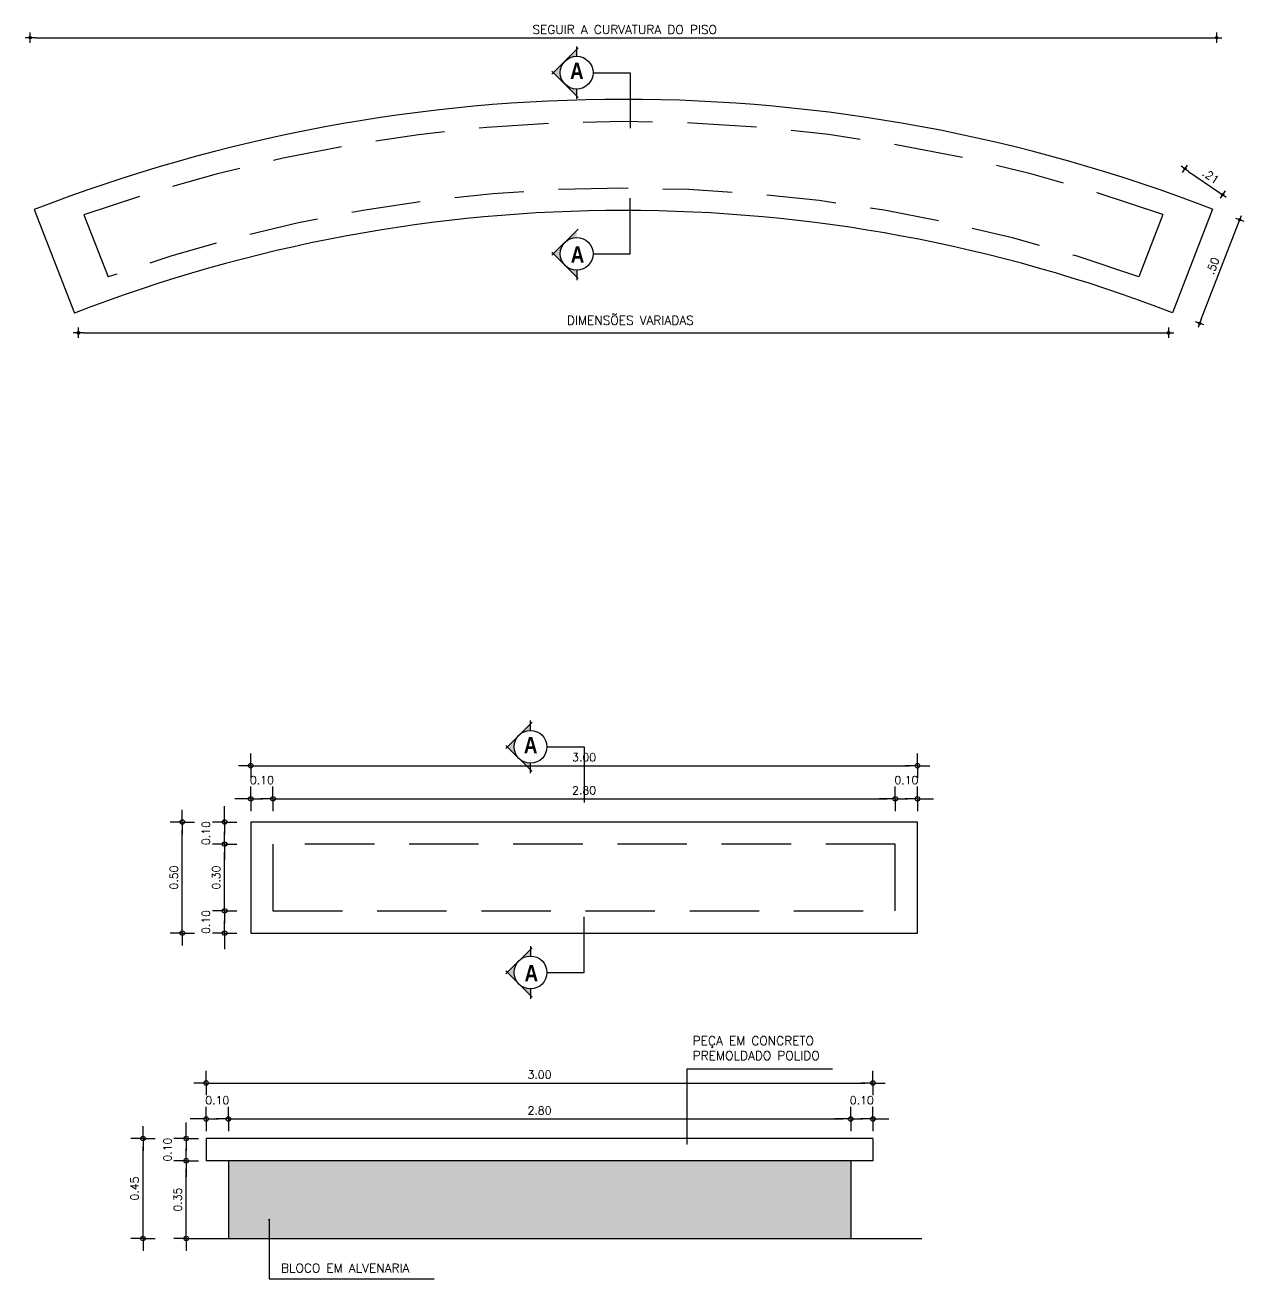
# Model space of a CAD drawing. Extents: x -599692 to 469028, y -9431878 to 9424999.
# Drawn here: x 2263.13 to 2268.61, y -421.81 to -416.16 of the extents above; entities that cross this region are included whole.
import ezdxf

# ---------------------------------------------------------------- set-up
doc = ezdxf.new("R2010")
doc.units = 0
doc.header["$LTSCALE"] = 0.5
doc.header["$MEASUREMENT"] = 0
doc.header["$PDMODE"] = 34
for name, pattern in [('DASHDOT', [1, 0.5, -0.25, 0, -0.25]), ('DIVIDE', [1.25, 0.5, -0.25, 0, -0.25, 0, -0.25]), ('HIDDEN2', [0.1875, 0.125, -0.0625])]:
    doc.linetypes.add(name, pattern=pattern)
doc.layers.get('0').update_dxf_attribs({"linetype": 'CONTINUOUS'})
doc.layers.get('DEFPOINTS').update_dxf_attribs({"linetype": 'CONTINUOUS'})
for name, color, linetype in [('COTAS', 2, 'CONTINUOUS'), ('HACHURA', 253, 'CONTINUOUS'), ('P1', 1, 'CONTINUOUS'), ('P15', 7, 'DASHDOT'), ('P2', 2, 'CONTINUOUS'), ('P3', 3, 'CONTINUOUS'), ('P4', 6, 'CONTINUOUS'), ('P6', 4, 'CONTINUOUS'), ('TEXTO', 3, 'CONTINUOUS')]:
    doc.layers.add(name, color=color, linetype=linetype)
doc.styles.add('ARIAL', font='ARIALNB.TTF')
doc.styles.add('COTA100', font='ROMANS.SHX')
doc.styles.add('ROMANS', font='romans')
doc.dimstyles.new('BOLA50$0', dxfattribs={"dimscale": 0.5, "dimtxt": 0.25, "dimasz": 0.18, "dimexe": 0.18, "dimexo": 0.0625, "dimgap": 0.1, "dimtad": 1, "dimzin": 0, "dimdsep": 46, "dimtxsty": 'ROMANS', "dimblk1": 'BOLA', "dimblk2": 'BOLA', "dimsah": 1, "dimcen": 0.09, "dimse1": 1, "dimse2": 1, "dimclrt": 256, "dimadec": 0, "dimazin": 0, "dimtfac": 1, "dimtofl": 0, "dimtmove": 2, "dimatfit": 3, "dimldrblk": 'BOLA', "dimfxl": 1, "dimtolj": 1, "dimtzin": 0, "dimarcsym": 0})
doc.dimstyles.new('COTA100$0', dxfattribs={"dimtxt": 0.18, "dimasz": 0.1, "dimexe": 0.05, "dimexo": 0.95, "dimgap": 0.1, "dimtad": 1, "dimzin": 4, "dimdsep": 46, "dimtxsty": 'COTA100', "dimblk": 'USERTICK', "dimblk1": 'USERTICK', "dimblk2": 'USERTICK', "dimsah": 1, "dimcen": -0.1, "dimdle": 0.05, "dimse1": 1, "dimse2": 1, "dimclrt": 2, "dimadec": 0, "dimazin": 0, "dimtfac": 1, "dimtdec": 4, "dimtix": 1, "dimtmove": 2, "dimatfit": 3, "dimldrblk": 'USERTICK', "dimfxl": 1, "dimtvp": 0.625, "dimtolj": 1, "dimtzin": 4, "dimarcsym": 0})

# ---------------------------------------------------------------- blocks, each defined once
blk = doc.blocks.new('USERTICK')
for p, q in [((-1, 0), (1, 0)), ((0, 1), (0, -1))]:
    blk.add_line(p, q)
blk.add_circle((0, 0), 0.25)
blk = doc.blocks.new('*D67')
at = {"layer": 'COTAS', "color": 0, "lineweight": -2}
blk.add_line((2268.3645, -416.823), (2268.501, -416.9166), dxfattribs=at)
at = {"layer": 'DEFPOINTS', "color": 0}
for p in [(2268.3031, -416.8771, 0), (2268.5175, -416.9279), (2268.4726, -416.9934, 0)]:
    blk.add_point(p, dxfattribs=at)
at = {"layer": 'COTAS', "color": 0, "lineweight": -2, "xscale": 0.02, "yscale": 0.02, "zscale": 0.02}
for p, rotation in [((2268.348, -416.8117), 145.5575462583706), ((2268.5175, -416.9279), 325.5575462583706)]:
    blk.add_blockref('USERTICK', p, dxfattribs=dict(at, rotation=rotation))
at = {"layer": 'COTAS', "color": 2, "insert": (2268.4543, -416.8384), "char_height": 0.036, "attachment_point": 5, "rotation": 325.5575, "style": 'COTA100'}
blk.add_mtext('\\A1; .21', dxfattribs=at)
blk = doc.blocks.new('*D68')
at = {"layer": 'COTAS', "color": 0, "lineweight": -2}
blk.add_line((2268.4216, -417.4882), (2268.5875, -417.0592), dxfattribs=at)
at = {"layer": 'DEFPOINTS', "color": 0}
for p in [(2268.4726, -416.9934, 0), (2268.5947, -417.0405), (2268.2923, -417.4597, 0)]:
    blk.add_point(p, dxfattribs=at)
at = {"layer": 'COTAS', "color": 0, "lineweight": -2, "xscale": 0.02, "yscale": 0.02, "zscale": 0.02}
for p, rotation in [((2268.5947, -417.0405), 68.86226405284746), ((2268.4144, -417.5069), 248.8622640528475)]:
    blk.add_blockref('USERTICK', p, dxfattribs=dict(at, rotation=rotation))
at = {"layer": 'COTAS', "color": 2, "insert": (2268.4691, -417.26), "char_height": 0.036, "attachment_point": 5, "rotation": 68.8623, "style": 'COTA100'}
blk.add_mtext('\\A1; .50', dxfattribs=at)
blk = doc.blocks.new('BOLA')
for q in [(-1.53, 0), (0, 1.53), (0, -1.53), (1.53, 0)]:
    blk.add_line((0, 0), q)
blk.add_circle((0, 0), 0.284)
blk = doc.blocks.new('*D384')
at = {"layer": 'COTAS', "color": 253, "lineweight": -2}
for p, q in [((2264.1086, -419.6464), (2264.0726, -419.6464)), ((2264.2806, -419.6464), (2264.3166, -419.6464))]:
    blk.add_line(p, q, dxfattribs=at)
at = {"layer": 'DEFPOINTS', "color": 0}
for p in [(2264.2446, -419.6464), (2264.1446, -419.7509), (2264.2446, -419.8509)]:
    blk.add_point(p, dxfattribs=at)
at = {"layer": 'COTAS', "color": 253, "lineweight": -2, "xscale": 0.036, "yscale": 0.036, "zscale": 0.036}
blk.add_blockref('BOLA', (2264.1446, -419.6464), dxfattribs=at)
at = {"layer": 'COTAS', "color": 253, "lineweight": -2, "xscale": 0.036, "yscale": 0.036, "zscale": 0.036, "rotation": 180}
blk.add_blockref('BOLA', (2264.2446, -419.6464), dxfattribs=at)
at = {"layer": 'COTAS', "insert": (2264.1946, -419.5624), "char_height": 0.036, "attachment_point": 5, "style": 'ROMANS'}
blk.add_mtext('\\A1;0.10', dxfattribs=at)
blk = doc.blocks.new('*D385')
at = {"layer": 'COTAS', "color": 253, "lineweight": -2}
blk.add_line((2264.2806, -419.6464), (2267.0086, -419.6464), dxfattribs=at)
at = {"layer": 'DEFPOINTS', "color": 0}
for p in [(2267.0446, -419.6464), (2264.2446, -419.8509), (2267.0446, -419.8509)]:
    blk.add_point(p, dxfattribs=at)
at = {"layer": 'COTAS', "color": 253, "lineweight": -2, "xscale": 0.036, "yscale": 0.036, "zscale": 0.036, "rotation": 180}
blk.add_blockref('BOLA', (2264.2446, -419.6464), dxfattribs=at)
at = {"layer": 'COTAS', "color": 253, "lineweight": -2, "xscale": 0.036, "yscale": 0.036, "zscale": 0.036}
blk.add_blockref('BOLA', (2267.0446, -419.6464), dxfattribs=at)
at = {"layer": 'COTAS', "insert": (2265.6446, -419.6084), "char_height": 0.036, "attachment_point": 5, "style": 'ROMANS'}
blk.add_mtext('\\A1;2.80', dxfattribs=at)
blk = doc.blocks.new('*D386')
at = {"layer": 'COTAS', "color": 253, "lineweight": -2}
for p, q in [((2267.0086, -419.6464), (2266.9726, -419.6464)), ((2267.1806, -419.6464), (2267.2166, -419.6464))]:
    blk.add_line(p, q, dxfattribs=at)
at = {"layer": 'DEFPOINTS', "color": 0}
for p in [(2267.1446, -419.6464), (2267.1446, -419.7509), (2267.0446, -419.8509)]:
    blk.add_point(p, dxfattribs=at)
at = {"layer": 'COTAS', "color": 253, "lineweight": -2, "xscale": 0.036, "yscale": 0.036, "zscale": 0.036}
blk.add_blockref('BOLA', (2267.0446, -419.6464), dxfattribs=at)
at = {"layer": 'COTAS', "color": 253, "lineweight": -2, "xscale": 0.036, "yscale": 0.036, "zscale": 0.036, "rotation": 180}
blk.add_blockref('BOLA', (2267.1446, -419.6464), dxfattribs=at)
at = {"layer": 'COTAS', "insert": (2267.0946, -419.5624), "char_height": 0.036, "attachment_point": 5, "style": 'ROMANS'}
blk.add_mtext('\\A1;0.10', dxfattribs=at)
blk = doc.blocks.new('*D387')
at = {"layer": 'COTAS', "color": 253, "lineweight": -2}
blk.add_line((2264.1806, -419.4975), (2267.1086, -419.4975), dxfattribs=at)
at = {"layer": 'DEFPOINTS', "color": 0}
for p in [(2267.1446, -419.4975), (2264.1446, -419.7509), (2267.1446, -419.7509)]:
    blk.add_point(p, dxfattribs=at)
at = {"layer": 'COTAS', "color": 253, "lineweight": -2, "xscale": 0.036, "yscale": 0.036, "zscale": 0.036, "rotation": 180}
blk.add_blockref('BOLA', (2264.1446, -419.4975), dxfattribs=at)
at = {"layer": 'COTAS', "color": 253, "lineweight": -2, "xscale": 0.036, "yscale": 0.036, "zscale": 0.036}
blk.add_blockref('BOLA', (2267.1446, -419.4975), dxfattribs=at)
at = {"layer": 'COTAS', "insert": (2265.6446, -419.4595), "char_height": 0.036, "attachment_point": 5, "style": 'ROMANS'}
blk.add_mtext('\\A1;3.00', dxfattribs=at)
blk = doc.blocks.new('*D388')
at = {"layer": 'COTAS', "color": 253, "lineweight": -2}
for p, q in [((2264.0269, -420.1149), (2264.0269, -420.0789)), ((2264.0269, -420.2869), (2264.0269, -420.3229))]:
    blk.add_line(p, q, dxfattribs=at)
at = {"layer": 'DEFPOINTS', "color": 0}
for p in [(2264.0269, -420.1509), (2264.2446, -420.1509), (2264.1446, -420.2509)]:
    blk.add_point(p, dxfattribs=at)
at = {"layer": 'COTAS', "color": 253, "lineweight": -2, "xscale": 0.036, "yscale": 0.036, "zscale": 0.036}
for p, rotation in [((2264.0269, -420.1509), 270), ((2264.0269, -420.2509), 90)]:
    blk.add_blockref('BOLA', p, dxfattribs=dict(at, rotation=rotation))
at = {"layer": 'COTAS', "insert": (2263.9429, -420.2009), "char_height": 0.036, "attachment_point": 5, "rotation": 90, "style": 'ROMANS'}
blk.add_mtext('\\A1;0.10', dxfattribs=at)
blk = doc.blocks.new('*D389')
at = {"layer": 'COTAS', "color": 253, "lineweight": -2}
blk.add_line((2264.0269, -420.1149), (2264.0269, -419.8869), dxfattribs=at)
at = {"layer": 'DEFPOINTS', "color": 0}
for p in [(2264.0269, -419.8509), (2264.2446, -419.8509), (2264.2446, -420.1509)]:
    blk.add_point(p, dxfattribs=at)
at = {"layer": 'COTAS', "color": 253, "lineweight": -2, "xscale": 0.036, "yscale": 0.036, "zscale": 0.036}
for p, rotation in [((2264.0269, -419.8509), 90), ((2264.0269, -420.1509), 270)]:
    blk.add_blockref('BOLA', p, dxfattribs=dict(at, rotation=rotation))
at = {"layer": 'COTAS', "insert": (2263.9889, -420.0009), "char_height": 0.036, "attachment_point": 5, "rotation": 90, "style": 'ROMANS'}
blk.add_mtext('\\A1;0.30', dxfattribs=at)
blk = doc.blocks.new('*D390')
at = {"layer": 'COTAS', "color": 253, "lineweight": -2}
for p, q in [((2264.0269, -419.7149), (2264.0269, -419.6789)), ((2264.0269, -419.8869), (2264.0269, -419.9229))]:
    blk.add_line(p, q, dxfattribs=at)
at = {"layer": 'DEFPOINTS', "color": 0}
for p in [(2264.0269, -419.7509), (2264.1446, -419.7509), (2264.2446, -419.8509)]:
    blk.add_point(p, dxfattribs=at)
at = {"layer": 'COTAS', "color": 253, "lineweight": -2, "xscale": 0.036, "yscale": 0.036, "zscale": 0.036}
for p, rotation in [((2264.0269, -419.7509), 270), ((2264.0269, -419.8509), 90)]:
    blk.add_blockref('BOLA', p, dxfattribs=dict(at, rotation=rotation))
at = {"layer": 'COTAS', "insert": (2263.9429, -419.8009), "char_height": 0.036, "attachment_point": 5, "rotation": 90, "style": 'ROMANS'}
blk.add_mtext('\\A1;0.10', dxfattribs=at)
blk = doc.blocks.new('*D391')
at = {"layer": 'COTAS', "color": 253, "lineweight": -2}
blk.add_line((2263.8367, -420.2149), (2263.8367, -419.7869), dxfattribs=at)
at = {"layer": 'DEFPOINTS', "color": 0}
for p in [(2263.8367, -419.7509), (2264.1446, -419.7509), (2264.1446, -420.2509)]:
    blk.add_point(p, dxfattribs=at)
at = {"layer": 'COTAS', "color": 253, "lineweight": -2, "xscale": 0.036, "yscale": 0.036, "zscale": 0.036}
for p, rotation in [((2263.8367, -419.7509), 90), ((2263.8367, -420.2509), 270)]:
    blk.add_blockref('BOLA', p, dxfattribs=dict(at, rotation=rotation))
at = {"layer": 'COTAS', "insert": (2263.7987, -420.0009), "char_height": 0.036, "attachment_point": 5, "rotation": 90, "style": 'ROMANS'}
blk.add_mtext('\\A1;0.50', dxfattribs=at)
blk = doc.blocks.new('*D392')
at = {"layer": 'COTAS', "color": 253, "lineweight": -2}
blk.add_line((2263.854, -421.5892), (2263.854, -421.3112), dxfattribs=at)
at = {"layer": 'DEFPOINTS', "color": 0}
for p in [(2263.854, -421.2752), (2264.044, -421.2752), (2264.044, -421.6252)]:
    blk.add_point(p, dxfattribs=at)
at = {"layer": 'COTAS', "color": 253, "lineweight": -2, "xscale": 0.036, "yscale": 0.036, "zscale": 0.036}
for p, rotation in [((2263.854, -421.2752), 90), ((2263.854, -421.6252), 270)]:
    blk.add_blockref('BOLA', p, dxfattribs=dict(at, rotation=rotation))
at = {"layer": 'COTAS', "insert": (2263.816, -421.4502), "char_height": 0.036, "attachment_point": 5, "rotation": 90, "style": 'ROMANS'}
blk.add_mtext('\\A1;0.35', dxfattribs=at)
blk = doc.blocks.new('*D393')
at = {"layer": 'COTAS', "color": 253, "lineweight": -2}
for p, q in [((2263.854, -421.1392), (2263.854, -421.1032)), ((2263.854, -421.3112), (2263.854, -421.3472))]:
    blk.add_line(p, q, dxfattribs=at)
at = {"layer": 'DEFPOINTS', "color": 0}
for p in [(2263.854, -421.1752), (2263.944, -421.1752), (2264.044, -421.2752)]:
    blk.add_point(p, dxfattribs=at)
at = {"layer": 'COTAS', "color": 253, "lineweight": -2, "xscale": 0.036, "yscale": 0.036, "zscale": 0.036}
for p, rotation in [((2263.854, -421.1752), 270), ((2263.854, -421.2752), 90)]:
    blk.add_blockref('BOLA', p, dxfattribs=dict(at, rotation=rotation))
at = {"layer": 'COTAS', "insert": (2263.77, -421.2252), "char_height": 0.036, "attachment_point": 5, "rotation": 90, "style": 'ROMANS'}
blk.add_mtext('\\A1;0.10', dxfattribs=at)
blk = doc.blocks.new('*D394')
at = {"layer": 'COTAS', "color": 253, "lineweight": -2}
blk.add_line((2263.66, -421.5892), (2263.66, -421.2112), dxfattribs=at)
at = {"layer": 'DEFPOINTS', "color": 0}
for p in [(2263.66, -421.1752), (2263.944, -421.1752), (2264.044, -421.6252)]:
    blk.add_point(p, dxfattribs=at)
at = {"layer": 'COTAS', "color": 253, "lineweight": -2, "xscale": 0.036, "yscale": 0.036, "zscale": 0.036}
for p, rotation in [((2263.66, -421.1752), 90), ((2263.66, -421.6252), 270)]:
    blk.add_blockref('BOLA', p, dxfattribs=dict(at, rotation=rotation))
at = {"layer": 'COTAS', "insert": (2263.622, -421.4002), "char_height": 0.036, "attachment_point": 5, "rotation": 90, "style": 'ROMANS'}
blk.add_mtext('\\A1;0.45', dxfattribs=at)
blk = doc.blocks.new('*D395')
at = {"layer": 'COTAS', "color": 253, "lineweight": -2}
for p, q in [((2263.908, -421.0871), (2263.872, -421.0871)), ((2264.08, -421.0871), (2264.116, -421.0871))]:
    blk.add_line(p, q, dxfattribs=at)
at = {"layer": 'DEFPOINTS', "color": 0}
for p in [(2264.044, -421.0871), (2263.944, -421.2752), (2264.044, -421.2752)]:
    blk.add_point(p, dxfattribs=at)
at = {"layer": 'COTAS', "color": 253, "lineweight": -2, "xscale": 0.036, "yscale": 0.036, "zscale": 0.036}
blk.add_blockref('BOLA', (2263.944, -421.0871), dxfattribs=at)
at = {"layer": 'COTAS', "color": 253, "lineweight": -2, "xscale": 0.036, "yscale": 0.036, "zscale": 0.036, "rotation": 180}
blk.add_blockref('BOLA', (2264.044, -421.0871), dxfattribs=at)
at = {"layer": 'COTAS', "insert": (2263.994, -421.0031), "char_height": 0.036, "attachment_point": 5, "style": 'ROMANS'}
blk.add_mtext('\\A1;0.10', dxfattribs=at)
blk = doc.blocks.new('*D396')
at = {"layer": 'COTAS', "color": 253, "lineweight": -2}
blk.add_line((2264.08, -421.0871), (2266.808, -421.0871), dxfattribs=at)
at = {"layer": 'DEFPOINTS', "color": 0}
for p in [(2266.844, -421.0871), (2264.044, -421.2752), (2266.844, -421.2752)]:
    blk.add_point(p, dxfattribs=at)
at = {"layer": 'COTAS', "color": 253, "lineweight": -2, "xscale": 0.036, "yscale": 0.036, "zscale": 0.036, "rotation": 180}
blk.add_blockref('BOLA', (2264.044, -421.0871), dxfattribs=at)
at = {"layer": 'COTAS', "color": 253, "lineweight": -2, "xscale": 0.036, "yscale": 0.036, "zscale": 0.036}
blk.add_blockref('BOLA', (2266.844, -421.0871), dxfattribs=at)
at = {"layer": 'COTAS', "insert": (2265.444, -421.0491), "char_height": 0.036, "attachment_point": 5, "style": 'ROMANS'}
blk.add_mtext('\\A1;2.80', dxfattribs=at)
blk = doc.blocks.new('*D397')
at = {"layer": 'COTAS', "color": 253, "lineweight": -2}
for p, q in [((2266.808, -421.0871), (2266.772, -421.0871)), ((2266.98, -421.0871), (2267.016, -421.0871))]:
    blk.add_line(p, q, dxfattribs=at)
at = {"layer": 'DEFPOINTS', "color": 0}
for p in [(2266.944, -421.0871), (2266.844, -421.2752), (2266.944, -421.2752)]:
    blk.add_point(p, dxfattribs=at)
at = {"layer": 'COTAS', "color": 253, "lineweight": -2, "xscale": 0.036, "yscale": 0.036, "zscale": 0.036}
blk.add_blockref('BOLA', (2266.844, -421.0871), dxfattribs=at)
at = {"layer": 'COTAS', "color": 253, "lineweight": -2, "xscale": 0.036, "yscale": 0.036, "zscale": 0.036, "rotation": 180}
blk.add_blockref('BOLA', (2266.944, -421.0871), dxfattribs=at)
at = {"layer": 'COTAS', "insert": (2266.894, -421.0031), "char_height": 0.036, "attachment_point": 5, "style": 'ROMANS'}
blk.add_mtext('\\A1;0.10', dxfattribs=at)
blk = doc.blocks.new('*D398')
at = {"layer": 'COTAS', "color": 253, "lineweight": -2}
blk.add_line((2263.98, -420.9256), (2266.908, -420.9256), dxfattribs=at)
at = {"layer": 'DEFPOINTS', "color": 0}
for p in [(2266.944, -420.9256), (2263.944, -421.1752), (2266.944, -421.1752)]:
    blk.add_point(p, dxfattribs=at)
at = {"layer": 'COTAS', "color": 253, "lineweight": -2, "xscale": 0.036, "yscale": 0.036, "zscale": 0.036, "rotation": 180}
blk.add_blockref('BOLA', (2263.944, -420.9256), dxfattribs=at)
at = {"layer": 'COTAS', "color": 253, "lineweight": -2, "xscale": 0.036, "yscale": 0.036, "zscale": 0.036}
blk.add_blockref('BOLA', (2266.944, -420.9256), dxfattribs=at)
at = {"layer": 'COTAS', "insert": (2265.444, -420.8876), "char_height": 0.036, "attachment_point": 5, "style": 'ROMANS'}
blk.add_mtext('\\A1;3.00', dxfattribs=at)

msp = doc.modelspace()

# ---------------------------------------------------------------- hatches: boundary and pattern name
at = {"layer": 'HACHURA'}
h = msp.add_hatch(dxfattribs=at)
h.set_pattern_fill('GRAVEL', color=256, scale=0.2, style=0)
h.set_pattern_definition([(228.0128, (120.205797, -227.913593), (-1.59999964643, -1.80000026832), [0.0269072, -2.6638176]), (184.9697, (120.187797, -227.933593), (2.400000210304, 0.1999982614), [0.0461736, -4.571185]), (132.5104, (120.141797, -227.937593), (1.99999814367, -2.200001734774), [0.0325576, -3.2232064]), (267.2737, (120.063797, -227.987593), (0.199999203545, 4.000000058995), [0.0420476, -4.1627116]), (292.8337, (120.061797, -228.029593), (-1.000001981087, 2.399999282356), [0.041231, -4.0818746]), (357.2737, (120.077797, -228.067593), (-4.000000058995, 0.199999203545), [0.0420476, -4.1627116]), (37.6942, (120.119797, -228.069593), (-2.600001469124, -1.999998081032), [0.0556058, -5.5049698]), (72.2553, (120.163797, -228.035593), (1.40000215254, 4.399999246248), [0.0524976, -5.1972642]), (121.4296, (120.179797, -227.985593), (-1.600001646835, 2.5999990073), [0.04219, -4.1768146]), (175.2364, (120.157797, -227.949593), (2.20000018926, -0.19999830653), [0.0481664, -2.3601526]), (222.3974, (120.109797, -227.945593), (-2.400001470215, -2.199998416403), [0.0622896, -6.166675]), (138.8141, (120.261797, -227.989593), (-1.40000058936, 1.19999946267), [0.0212602, -2.1047688]), (171.4692, (120.245797, -227.975593), (2.599999656963, -0.40000158201), [0.0404474, -4.0043022]), (225, (120.2058, -227.9696), (-2e-17, -0.200000062), [0.0282842, -0.2545584]), (203.1986, (120.191797, -227.945593), (0.99999994613, 0.40000026505), [0.0152316, -1.507923]), (291.8014, (120.177797, -227.951593), (-0.1999999821, 0.6000000546), [0.0215406, -1.0554924]), (30.9638, (120.185797, -227.971593), (0.59999960446, 0.4000004967), [0.0349858, -1.1312046]), (161.5651, (120.215797, -227.953593), (0.400000087, -0.1999996806), [0.0252982, -0.6071574]), (16.3895, (120.061797, -227.951593), (2.00000043968, 0.599998541964), [0.03544, -3.508569]), (70.3462, (120.095797, -227.941593), (-0.799999049474, -2.20000042712), [0.0297322, -2.9434816]), (293.1986, (120.215797, -227.913593), (-0.40000026505, 0.99999994613), [0.030463, -1.4926916]), (343.6105, (120.227797, -227.941593), (-2.00000043968, 0.599998541964), [0.03544, -3.508569]), (339.444, (120.061797, -228.075593), (-1.0000003689, 0.39999919928), [0.034176, -1.6746248]), (294.7751, (120.093797, -228.087593), (-0.99999843785, 2.20000068437), [0.0286356, -2.8349286]), (66.8014, (120.217797, -228.113593), (0.40000026505, 0.99999994613), [0.030463, -1.4926916]), (17.354, (120.229797, -228.085593), (-2.60000040382, -0.79999890045), [0.0335262, -3.3190848]), (69.444, (120.119797, -228.113593), (-0.39999919928, -1.0000003689), [0.017088, -1.6917128]), (101.3099, (120.205797, -228.113593), (-0.1999995264, 0.80000015045), [0.010198, -1.0096058]), (165.9638, (120.203797, -228.103593), (0.6000001092, -0.1999996115), [0.041231, -0.78339]), (186.009, (120.163797, -228.093593), (1.99999995018, 0.199999863496), [0.03821, -3.7827846]), (303.6901, (120.185797, -227.989593), (-0.2000002669, 0.3999999116), [0.0288444, -0.6922658]), (353.1572, (120.201797, -228.013593), (3.399999873096, -0.400001599585), [0.0503588, -4.9855126]), (60.9454, (120.251797, -228.019593), (-0.80000000544, -1.40000007691), [0.0205912, -2.0385348]), (90, (120.2618, -228.0016), (-0.2, 0.2), [0.012, -0.188]), (120.2564, (120.159797, -228.087593), (0.79999897736, -1.40000049117), [0.0277848, -2.750704]), (48.0128, (120.145797, -228.063593), (1.59999964643, 1.80000026832), [0.0538144, -2.6369104]), (0, (120.1818, -228.0236), (0.2, 0.2), [0.052, -0.148]), (325.3048, (120.233797, -228.023593), (-1.9999988518, 1.40000172192), [0.0316228, -3.1306548]), (254.0546, (120.259797, -228.041593), (-0.19999997786, -0.80000002533), [0.0291204, -1.4269016]), (207.646, (120.251797, -228.069593), (-3.799999161436, -2.000001542634), [0.047413, -4.6938948]), (175.4261, (120.209797, -228.091593), (-2.600000111662, 0.199998960232), [0.0501598, -4.9658148])])
h.paths.add_polyline_path([(2264.044, -421.2752), (2264.044, -421.6252), (2266.844, -421.6252), (2266.844, -421.2752)])
at = {"layer": 'P1'}
for points in [[(2266.1096, -421.2011, 1), (2266.1048, -421.2011, 1)], [(2264.2324, -421.5411, 1), (2264.2228, -421.5411, 1)]]:
    msp.add_hatch(color=256, dxfattribs=at).paths.add_polyline_path(points)
at = {"layer": 'P2'}
h = msp.add_hatch(color=256, dxfattribs=at)
h.paths.add_polyline_path([(2265.5589, -416.327), (2265.5067, -416.3792), (2265.5589, -416.4314, -0.198912), (2265.5373, -416.3792, -0.198912)])
h.paths.add_polyline_path([(2265.5589, -416.4314), (2265.6111, -416.4836), (2265.6111, -416.453, -0.198912)])
h.paths.add_polyline_path([(2265.6111, -416.3054), (2265.6111, -416.2748), (2265.5589, -416.327, -0.198912)])
h = msp.add_hatch(color=256, dxfattribs=at)
h.paths.add_polyline_path([(2265.5589, -417.2462), (2265.5067, -417.194), (2265.5589, -417.1418, 0.198912), (2265.5373, -417.194, 0.198912)])
h.paths.add_polyline_path([(2265.5589, -417.1418), (2265.6111, -417.0896), (2265.6111, -417.1202, 0.198912)])
h.paths.add_polyline_path([(2265.6111, -417.2678), (2265.6111, -417.2984), (2265.5589, -417.2462, 0.198912)])
h = msp.add_hatch(color=256, dxfattribs=at)
h.paths.add_polyline_path([(2265.3511, -419.3606), (2265.2988, -419.4128), (2265.3511, -419.4651, -0.198912), (2265.3294, -419.4128, -0.198912)])
h.paths.add_polyline_path([(2265.3511, -419.4651), (2265.4033, -419.5173), (2265.4033, -419.4867, -0.198912)])
h.paths.add_polyline_path([(2265.4033, -419.339), (2265.4033, -419.3084), (2265.3511, -419.3606, -0.198912)])
h = msp.add_hatch(color=256, dxfattribs=at)
h.paths.add_polyline_path([(2265.3511, -420.48), (2265.2988, -420.4278), (2265.3511, -420.3756, 0.198912), (2265.3294, -420.4278, 0.198912)])
h.paths.add_polyline_path([(2265.3511, -420.3756), (2265.4033, -420.3234), (2265.4033, -420.354, 0.198912)])
h.paths.add_polyline_path([(2265.4033, -420.5017), (2265.4033, -420.5323), (2265.3511, -420.48, 0.198912)])

# ---------------------------------------------------------------- linework, layer by layer
at = {"layer": 'COTAS'}
for p, q in [((2263.1758, -416.2216), (2268.4673, -416.2216)), ((2263.3925, -417.5495), (2268.251, -417.5495))]:
    msp.add_line(p, q, dxfattribs=at)
at = {"layer": 'P1'}
for p, q in [((2266.1077, -421.2006), (2266.1077, -420.861)), ((2266.1077, -420.861), (2266.7629, -420.861)), ((2264.2273, -421.5404), (2264.2273, -421.807)), ((2264.2273, -421.807), (2264.9697, -421.807))]:
    msp.add_line(p, q, dxfattribs=at)
at = {"layer": 'P15', "linetype": 'HIDDEN2', "ltscale": 5}
for p, q in [((2263.3942, -417.0185, 2.6217), (2263.5026, -417.2983, 2.6217)), ((2268.249, -417.0171, 2.6217), (2268.1408, -417.297, 2.6217))]:
    msp.add_line(p, q, dxfattribs=at)
at = {"layer": 'P15', "linetype": 'HIDDEN2', "ltscale": 5, "elevation": 0}
for points in [[(2268.249, -417.0171, 0.172482), (2263.3942, -417.0185)], [(2268.1408, -417.297, 0.171868), (2263.5026, -417.2983)]]:
    msp.add_lwpolyline(points, format="xyb", dxfattribs=at)
at = {"layer": 'P15', "linetype": 'HIDDEN2', "ltscale": 5}
msp.add_lwpolyline([(2264.2446, -420.1509), (2267.0446, -420.1509), (2267.0446, -419.8509), (2264.2446, -419.8509)], close=True, dxfattribs=at)
at = {"layer": 'P3'}
for p, q in [((2263.1706, -416.9949, 0), (2263.3511, -417.4611, 0)), ((2268.4726, -416.9934, 0), (2268.2923, -417.4597, 0))]:
    msp.add_line(p, q, dxfattribs=at)
at = {"layer": 'P3', "elevation": 0}
for points in [[(2268.4726, -416.9934, 0.18673), (2263.1706, -416.9949, 0.18673)], [(2268.2923, -417.4597, 0.18673), (2263.3511, -417.4611, 0.18673)]]:
    msp.add_lwpolyline(points, format="xyb", dxfattribs=at)
at = {"layer": 'P3'}
msp.add_lwpolyline([(2264.1446, -420.2509), (2267.1446, -420.2509), (2267.1446, -419.7509), (2264.1446, -419.7509)], close=True, dxfattribs=at)
at = {"layer": 'P4'}
for p, q in [((2265.4999, -416.3861), (2265.618, -416.2679)), ((2265.6111, -416.3054), (2265.6111, -416.2611)), ((2265.6111, -416.3054), (2265.6111, -416.2642)), ((2265.4999, -416.3723), (2265.618, -416.4905)), ((2265.6111, -416.4973), (2265.6111, -416.453)), ((2265.4999, -417.2008), (2265.618, -417.0827)), ((2265.4999, -417.1871), (2265.618, -417.3053)), ((2265.6111, -417.2678), (2265.6111, -417.309)), ((2265.6111, -417.2678), (2265.6111, -417.3121)), ((2265.292, -419.4197), (2265.4101, -419.3016)), ((2265.4033, -419.339), (2265.4033, -419.2947)), ((2265.4033, -419.339), (2265.4033, -419.2978)), ((2265.292, -419.406), (2265.4101, -419.5241)), ((2265.4033, -419.531), (2265.4033, -419.4867)), ((2265.292, -420.4347), (2265.4101, -420.3166)), ((2265.4033, -420.3097), (2265.4033, -420.354)), ((2265.292, -420.421), (2265.4101, -420.5391)), ((2265.4033, -420.5017), (2265.4033, -420.5428)), ((2265.4033, -420.5017), (2265.4033, -420.546))]:
    msp.add_line(p, q, dxfattribs=at)
at = {"layer": 'P4', "linetype": 'DIVIDE'}
for p, q in [((2265.685, -416.3792), (2265.8524, -416.3792)), ((2265.8524, -416.3792), (2265.8524, -416.6455)), ((2265.8524, -417.194), (2265.8524, -416.8614)), ((2265.685, -417.194), (2265.8524, -417.194)), ((2265.4771, -419.4128), (2265.6446, -419.4128)), ((2265.6446, -419.4128), (2265.6446, -419.7844)), ((2265.6446, -420.4278), (2265.6446, -420.1578)), ((2265.4771, -420.4278), (2265.6446, -420.4278))]:
    msp.add_line(p, q, dxfattribs=at)
at = {"layer": 'P4'}
for centre in [(2265.6111, -416.3792), (2265.6111, -417.194), (2265.4033, -419.4128), (2265.4033, -420.4278)]:
    msp.add_circle(centre, 0.0738, dxfattribs=at)
at = {"layer": 'P6', "linetype": 'Continuous'}
for p, q in [((2263.944, -421.1752), (2263.944, -421.2752)), ((2266.944, -421.1752), (2263.944, -421.1752)), ((2266.944, -421.1752), (2266.944, -421.2752)), ((2266.944, -421.2752), (2263.944, -421.2752)), ((2264.044, -421.2752), (2264.044, -421.6252)), ((2266.844, -421.2752), (2266.844, -421.6252)), ((2263.844, -421.6252), (2267.1635, -421.6252))]:
    msp.add_line(p, q, dxfattribs=at)

# ---------------------------------------------------------------- block references
at = {"layer": 'COTAS', "xscale": 0.02332380757934516, "yscale": 0.02332380757934516, "zscale": 0.02332380757934516, "rotation": 180}
for p in [(2263.1525, -416.2216), (2263.3692, -417.5495)]:
    msp.add_blockref('USERTICK', p, dxfattribs=at)
at = {"layer": 'COTAS', "xscale": 0.02332380757934516, "yscale": 0.02332380757934516, "zscale": 0.02332380757934516}
for p in [(2268.4907, -416.2216), (2268.2743, -417.5495)]:
    msp.add_blockref('USERTICK', p, dxfattribs=at)

# ---------------------------------------------------------------- texts
at = {"layer": 'P2', "style": 'ARIAL', "text_generation_flag": 2}
for p in [(2265.6423, -416.4079), (2265.6453, -417.2343), (2265.4344, -419.4415), (2265.4375, -420.4681)]:
    msp.add_text('A', height=0.0738, dxfattribs=at).set_placement(p)
at = {"layer": 'TEXTO', "linetype": 'Continuous', "char_height": 0.04, "attachment_point": 1, "style": 'ROMANS'}
for s, insert, width in [('SEGUIR A CURVATURA DO PISO', (2265.4123, -416.1649), 0.963294), ('DIMENSÕES VARIADAS', (2265.5671, -417.4734), 0.963294), ('PEÇA EM CONCRETO \\PPREMOLDADO POLIDO ', (2266.1333, -420.7152), 0.7845), ('BLOCO EM ALVENARIA \\P ', (2264.2808, -421.7383), 0.7845)]:
    msp.add_mtext(s, dxfattribs=dict(at, insert=insert, width=width))

# ---------------------------------------------------------------- dimensions: what is measured, and where the dimension line sits
at = {"layer": 'COTAS'}
for p1, distance, picture, middle in [((2268.3031, -416.8771, 0), 0.0794, '*D67', (2268.4543, -416.8384)), ((2268.2923, -417.4597, 0), -0.1308, '*D68', (2268.4691, -417.26))]:
    dim = msp.add_aligned_dim(p1=p1, p2=(2268.4726, -416.9934, 0), distance=distance, dimstyle='COTA100$0', override={"dimscale": 0.2, "dimpost": ' <>'}, dxfattribs=at)
    dim.commit()
    dim.dimension.update_dxf_attribs({"geometry": picture, "text_midpoint": middle})
for base, p1, p2, picture, middle in [((2267.1446, -419.4975), (2264.1446, -419.7509), (2267.1446, -419.7509), '*D387', (2265.6446, -419.4595)), ((2264.2446, -419.6464), (2264.1446, -419.7509), (2264.2446, -419.8509), '*D384', (2264.1946, -419.5624)), ((2267.1446, -419.6464), (2267.0446, -419.8509), (2267.1446, -419.7509), '*D386', (2267.0946, -419.5624)), ((2267.0446, -419.6464), (2264.2446, -419.8509), (2267.0446, -419.8509), '*D385', (2265.6446, -419.6084)), ((2266.944, -420.9256), (2263.944, -421.1752), (2266.944, -421.1752), '*D398', (2265.444, -420.8876)), ((2264.044, -421.0871), (2263.944, -421.2752), (2264.044, -421.2752), '*D395', (2263.994, -421.0031)), ((2266.944, -421.0871), (2266.844, -421.2752), (2266.944, -421.2752), '*D397', (2266.894, -421.0031)), ((2266.844, -421.0871), (2264.044, -421.2752), (2266.844, -421.2752), '*D396', (2265.444, -421.0491))]:
    dim = msp.add_linear_dim(base=base, p1=p1, p2=p2, dimstyle='BOLA50$0', override={"dimscale": 0.2, "dimtxt": 0.18, "dimclrd": 253}, dxfattribs=at)
    dim.commit()
    dim.dimension.update_dxf_attribs({"geometry": picture, "text_midpoint": middle})
for base, p1, p2, picture, middle in [((2263.8367, -419.7509), (2264.1446, -420.2509), (2264.1446, -419.7509), '*D391', (2263.7987, -420.0009)), ((2264.0269, -419.7509), (2264.2446, -419.8509), (2264.1446, -419.7509), '*D390', (2263.9429, -419.8009)), ((2264.0269, -419.8509), (2264.2446, -420.1509), (2264.2446, -419.8509), '*D389', (2263.9889, -420.0009)), ((2264.0269, -420.1509), (2264.1446, -420.2509), (2264.2446, -420.1509), '*D388', (2263.9429, -420.2009)), ((2263.66, -421.1752), (2264.044, -421.6252), (2263.944, -421.1752), '*D394', (2263.622, -421.4002)), ((2263.854, -421.1752), (2264.044, -421.2752), (2263.944, -421.1752), '*D393', (2263.77, -421.2252)), ((2263.854, -421.2752), (2264.044, -421.6252), (2264.044, -421.2752), '*D392', (2263.816, -421.4502))]:
    dim = msp.add_linear_dim(base=base, p1=p1, p2=p2, angle=90, dimstyle='BOLA50$0', override={"dimscale": 0.2, "dimtxt": 0.18, "dimclrd": 253}, dxfattribs=at)
    dim.commit()
    dim.dimension.update_dxf_attribs({"geometry": picture, "text_midpoint": middle})

doc.saveas('drawing.dxf')
